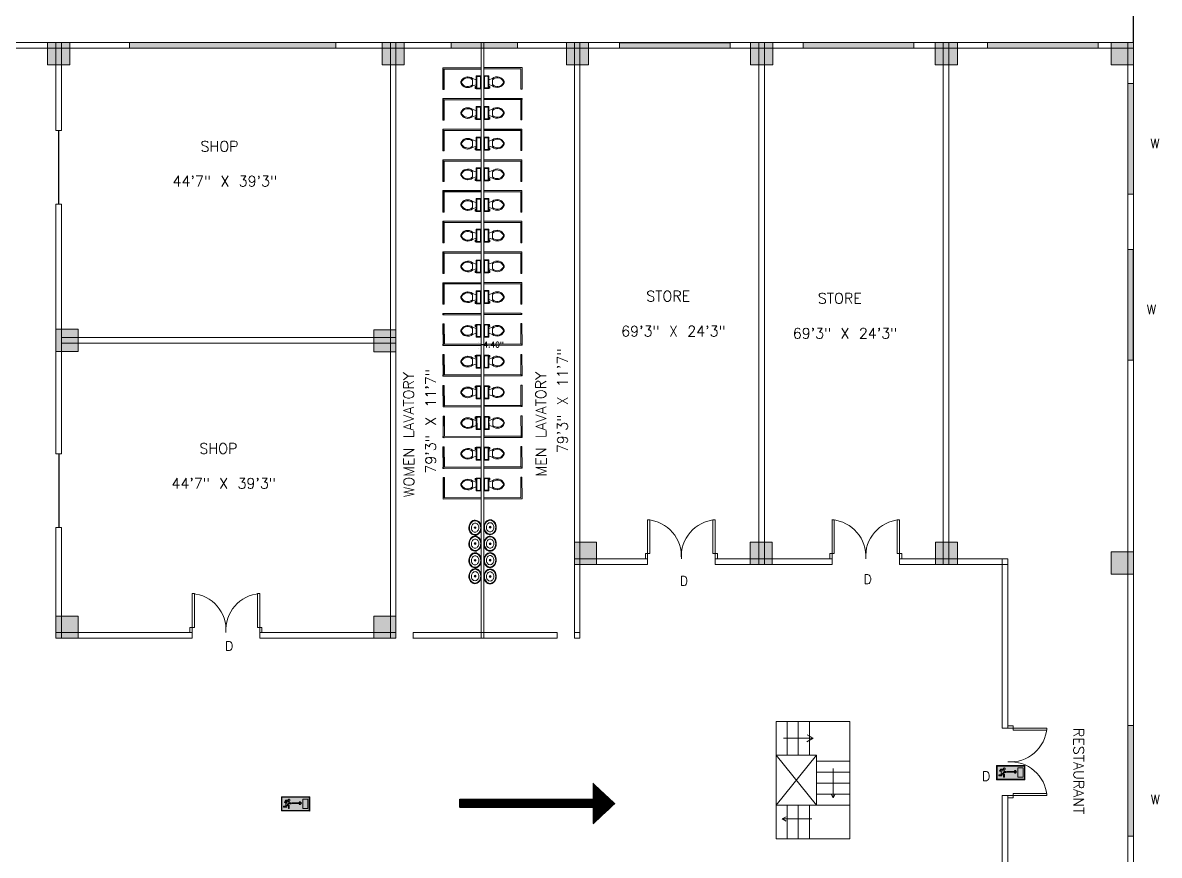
# Model space of a CAD drawing. Header units: inches. Extents: x 2447 to 25919, y 392 to 5548495.
# Drawn here: x 11091 to 12941, y 1731 to 3086 of the extents above; entities that cross this region are included whole.
import ezdxf

# ---------------------------------------------------------------- set-up
doc = ezdxf.new("R2010")
doc.units = ezdxf.units.IN
doc.header["$LTSCALE"] = 0.019685
doc.header["$MEASUREMENT"] = 0
doc.layers.get('0').update_dxf_attribs({"lineweight": 18})
doc.layers.get('Defpoints').update_dxf_attribs({"color": 140, "lineweight": 18})
for name, color, linetype, lineweight in [('DOOR', 3, 'Continuous', 18), ('FIRE ESCAPE DOORS', 7, 'Continuous', 18), ('RESTROOM UTILITIES', 7, 'Continuous', 18), ('WALLS', 7, 'Continuous', 18), ('WINDOWS', 7, 'Continuous', 18)]:
    doc.layers.add(name, color=color, linetype=linetype, lineweight=lineweight)
doc.styles.get("Standard").update_dxf_attribs({"font": 'txt.shx', "height": 15})
doc.dimstyles.get("Standard").update_dxf_attribs({"dimtxt": 16.8, "dimasz": 0.007087, "dimexe": 0.007087, "dimexo": 0.002461, "dimgap": 0.003543, "dimtad": 0, "dimtih": 1, "dimtoh": 1, "dimzin": 0, "dimdsep": 46, "dimlunit": 3, "dimtxsty": 'Standard', "dimcen": 0.003543, "dimadec": 0, "dimazin": 0, "dimtfac": 1, "dimtofl": 0, "dimtmove": 0, "dimatfit": 3, "dimfxl": 0.03937, "dimtolj": 1, "dimtzin": 0, "dimarcsym": 0})

# ---------------------------------------------------------------- blocks, each defined once
blk = doc.blocks.new('WINDOWS')
at = {"layer": 'WINDOWS'}
h = blk.add_hatch(color=4, dxfattribs=at)
h.dxf.hatch_style = 1
h.paths.add_polyline_path([(9, 90), (0, 90), (0, -90), (9, -90)])
blk.add_lwpolyline([(0, -90), (9, -90), (9, 90), (0, 90)], close=True, dxfattribs=at)
blk = doc.blocks.new('double doors')
at = {"layer": 'DOOR'}
for points in [[(-54.9, 8.6), (-51.3, 8.6), (-51.3, 63.6), (-54.9, 63.6)], [(54.9, 8.6), (51.3, 8.6), (51.3, 63.6), (54.9, 63.6)], [(-54.9, 8.6), (-58.6, 8.6), (-58.6, 0), (-54.9, 0)], [(54.9, 8.6), (58.6, 8.6), (58.6, 0), (54.9, 0)]]:
    blk.add_lwpolyline(points, close=True, dxfattribs=at)
for centre, start, end in [((-59.3, 4.3), 355.8288, 85.8288), ((59.3, 4.3), 94.1712, 184.1712)]:
    blk.add_arc(centre, 59.4, start, end, dxfattribs=at)
blk = doc.blocks.new('fire escape man')
h = blk.add_hatch(color=84)
h.paths.add_polyline_path([(22.2, 10.7), (-22.2, 10.7), (-22.2, -10.7), (22.2, -10.7)])
h.paths.add_polyline_path([(-6.1, -0.8), (-7.5, -0.8), (-9.4, 1.2), (-7.5, 3.2), (-6.1, 3.2), (-7.5, 1.7), (5.8, 1.7), (5.8, 0.7), (-7.5, 0.7)], flags=16)
h.paths.add_polyline_path([(-11.6, -7.3), (-20.1, -7.3), (-20.1, 8), (-11.6, 8)], flags=16)
h.paths.add_polyline_path([(7.4, 0.3), (7.4, 1.8), (10.5, 1.8), (10.5, 4), (10.7, 4), (10.9, 4), (11.2, 4), (11.6, 4.1), (11.8, 4.2), (12.1, 4.5), (12.3, 4.7), (12.4, 5), (12.5, 5.3), (12.5, 5.6), (12.5, 5.7), (12.5, 5.8), (16.2, 5.8), (18.2, 2.3), (17, 1.6), (15.5, 4.3), (13.4, 4.3), (15.9, -0.1), (15.9, -3.6), (19.7, -3.6), (19.7, -5.1), (14.4, -5.1), (14.4, -1.7), (11.7, -3.2), (11.7, -7.5), (10.4, -7.5), (10.4, -2.4), (13, -0.8), (11.7, 1.5), (11.7, 0.3)], flags=16)
h.paths.add_polyline_path([(9.3, 5.2), (9.2, 5.5), (9.1, 5.8), (9.1, 6.1), (9.1, 6.4), (9.2, 6.7), (9.3, 7), (9.5, 7.2), (9.7, 7.4), (10, 7.5), (10.3, 7.6), (10.6, 7.7), (10.9, 7.6), (11.2, 7.5), (11.4, 7.4), (11.6, 7.2), (11.8, 7), (12, 6.7), (12.1, 6.4), (12.1, 6.1), (12.1, 5.8), (12, 5.5), (11.8, 5.2), (11.6, 5), (11.4, 4.8), (11.2, 4.7), (10.9, 4.5), (10.6, 4.5), (10.3, 4.5), (10, 4.7), (9.7, 4.8), (9.5, 5)], flags=16)
h = blk.add_hatch(color=7)
h.dxf.hatch_style = 1
h.paths.add_polyline_path([(-11.6, 8), (-20.1, 8), (-20.1, -7.3), (-11.6, -7.3)])
h.paths.add_polyline_path([(5.8, 1.7), (-7.5, 1.7), (-6.1, 3.2), (-7.5, 3.2), (-9.4, 1.2), (-7.5, -0.8), (-6.1, -0.8), (-7.5, 0.7), (5.8, 0.7)])
h.paths.add_polyline_path([(13.4, 4.3), (15.5, 4.3), (17, 1.6), (18.2, 2.3), (16.2, 5.8), (12.5, 5.8), (12.5, 5.7), (12.5, 5.6), (12.5, 5.3), (12.4, 5), (12.3, 4.7), (12.1, 4.5), (11.8, 4.2), (11.6, 4.1), (11.2, 4), (10.9, 4), (10.7, 4), (10.5, 4), (10.5, 1.8), (7.4, 1.8), (7.4, 0.3), (11.7, 0.3), (11.7, 1.5), (13, -0.8), (10.4, -2.4), (10.4, -7.5), (11.7, -7.5), (11.7, -3.2), (14.4, -1.7), (14.4, -5.1), (19.7, -5.1), (19.7, -3.6), (15.9, -3.6), (15.9, -0.1)])
h.paths.add_polyline_path([(12, 5.5), (12.1, 5.8), (12.1, 6.1), (12.1, 6.4), (12, 6.7), (11.8, 7), (11.6, 7.2), (11.4, 7.4), (11.2, 7.5), (10.9, 7.6), (10.6, 7.7), (10.3, 7.6), (10, 7.5), (9.7, 7.4), (9.5, 7.2), (9.3, 7), (9.2, 6.7), (9.1, 6.4), (9.1, 6.1), (9.1, 5.8), (9.2, 5.5), (9.3, 5.2), (9.5, 5), (9.7, 4.8), (10, 4.7), (10.3, 4.5), (10.6, 4.5), (10.9, 4.5), (11.2, 4.7), (11.4, 4.8), (11.6, 5), (11.8, 5.2)])
blk.add_lwpolyline([(-23.1, 11.6), (23.1, 11.6), (23.1, -11.6), (-23.1, -11.6)], close=True)
at = {"color": 18, "true_color": 0x000000}
for points in [[(-23.1, 11.6), (23.1, 11.6), (23.1, -11.6), (-23.1, -11.6)], [(-22.2, 10.7), (22.2, 10.7), (22.2, -10.7), (-22.2, -10.7)], [(-20.1, 8), (-11.6, 8), (-11.6, -7.3), (-20.1, -7.3)], [(-7.5, 1.7), (-6.1, 3.2), (-7.5, 3.2), (-9.4, 1.2), (-7.5, -0.8), (-6.1, -0.8), (-7.5, 0.7), (5.8, 0.7), (5.8, 1.7), (-7.5, 1.7)], [(19.7, -3.6), (15.9, -3.6), (15.9, -0.1), (13.4, 4.3), (15.5, 4.3), (17, 1.6), (18.2, 2.3), (16.2, 5.8), (12.5, 5.8), (12.5, 5.8), (12.5, 5.7), (12.5, 5.6), (12.5, 5.3), (12.4, 5), (12.3, 4.7), (12.1, 4.5), (11.8, 4.2), (11.6, 4.1), (11.2, 4), (10.9, 4), (10.7, 4), (10.5, 4), (10.5, 1.8), (7.4, 1.8), (7.4, 0.3), (11.7, 0.3), (11.7, 1.5), (13, -0.8), (10.4, -2.4), (10.4, -7.5), (11.7, -7.5), (11.7, -3.2), (14.4, -1.7), (14.4, -5.1), (19.7, -5.1), (19.7, -3.6)], [(10.6, 7.7), (10.3, 7.6), (10, 7.5), (9.7, 7.4), (9.5, 7.2), (9.3, 7), (9.2, 6.7), (9.1, 6.4), (9.1, 6.1), (9.1, 5.8), (9.2, 5.5), (9.3, 5.2), (9.5, 5), (9.7, 4.8), (10, 4.7), (10.3, 4.5), (10.6, 4.5), (10.9, 4.5), (11.2, 4.7), (11.4, 4.8), (11.6, 5), (11.8, 5.2), (12, 5.5), (12.1, 5.8), (12.1, 6.1), (12.1, 6.4), (12, 6.7), (11.8, 7), (11.6, 7.2), (11.4, 7.4), (11.2, 7.5), (10.9, 7.6), (10.6, 7.7)]]:
    blk.add_lwpolyline(points, close=True, dxfattribs=at)
at = {"color": 84, "lineweight": 0}
blk.add_lwpolyline([(22.2, 10.7), (-22.2, 10.7), (-22.2, -10.7), (22.2, -10.7), (22.2, 10.7)], close=True, dxfattribs=at)
blk = doc.blocks.new('Toilet - top')
for p, q in [((-10, -8.5), (-8, -8.5)), ((-10, -9.5), (-10, -8.5)), ((-7, -9.5), (-10, -9.5)), ((-8, -8.5), (-8, -8)), ((-7, -8), (-7, -9.5)), ((-4, -8), (-6, -14)), ((4, -14), (-4, -14)), ((4, -8), (6, -14)), ((9.5, -6), (9.5, -2))]:
    blk.add_line(p, q)
blk.add_lwpolyline([(10.5, -8), (10.5, 0), (-10.5, 0), (-10.5, -8)], close=True)
for points in [[(-9.5, -2), (-9.5, -6)], [(8.5, -1), (-8.5, -1)], [(-8.5, -7), (8.5, -7)]]:
    blk.add_lwpolyline(points)
for centre, radius, start, end in [((-8.6, -1.9), 0.884, 81.8699, 188.1301), ((-8.6, -6.1), 0.884, 171.8699, 278.1301), ((3.5, -21.6), 12.2, 141.4691, 247.9714), ((4.2, -21.8), 11.3, 136.3677, 238.9468), ((-3.5, -21.6), 12.2, 292.0284, 38.5307), ((-4.2, -21.8), 11.3, 301.053, 43.6321), ((8.6, -1.9), 0.884, 351.8699, 98.1301), ((8.6, -6.1), 0.884, 261.8699, 8.1301), ((0, -27.9), 4, 245.7318, 294.2682), ((0, -29), 4, 254.8605, 285.1395)]:
    blk.add_arc(centre, radius, start, end)
blk = doc.blocks.new('TOILET UTILITIES')
at = {"layer": 'RESTROOM UTILITIES'}
for p, q in [((-38.1, 22.7), (23.9, 22.7)), ((-38.1, 20.7), (-38.1, -27.3)), ((21.9, 20.7), (-38.1, 20.7)), ((-38.1, 20.7), (21.9, 20.7)), ((21.9, 20.7), (21.9, -12.4)), ((23.9, 22.7), (23.9, -12.4)), ((21.9, -12.4), (23.9, -12.4)), ((-38.1, -27.3), (21.9, -27.3)), ((-38.1, -29.3), (23.9, -29.3)), ((21.9, -27.4), (23.9, -27.4)), ((23.9, -27.4), (23.9, -29.3))]:
    blk.add_line(p, q, dxfattribs=at)
at = {"layer": 'RESTROOM UTILITIES', "rotation": 90}
blk.add_blockref('Toilet - top', (-38.1, -0.9), dxfattribs=at)
blk = doc.blocks.new('Sink - Oval top')
for p, q in [((-1, 0), (1, 0)), ((0, 1), (0, -1))]:
    blk.add_line(p, q)
at = {"linetype": 'Continuous'}
for points in [[(-12.2, 0.4, 0.117634), (-11.5, -3.4, 0.104469), (-8.9, -6.8, 0.090016), (-5.1, -9.1, 0.08192), (-0.3, -10, 0.08192), (4.5, -9.4, 0.090016), (8.4, -7.4, 0.104469), (11.2, -4.1, 0.117634), (12.2, -0.4, 0.117634), (11.5, 3.4, 0.104469), (8.9, 6.8, 0.090016), (5.1, 9.1, 0.08192), (0.3, 10, 0.08192), (-4.5, 9.4, 0.090016), (-8.4, 7.4, 0.104469), (-11.2, 4.1, 0.117634)], [(-11.3, 0.2, 0.118622), (-10.5, -3.3, 0.104678), (-8.1, -6.4, 0.089562), (-4.5, -8.4, 0.081185), (-0.1, -9.2, 0.081185), (4.3, -8.5, 0.089562), (7.9, -6.6, 0.104678), (10.4, -3.5, 0.118622), (11.3, -0.2, 0.118622), (10.5, 3.3, 0.104678), (8.1, 6.4, 0.089562), (4.5, 8.4, 0.081185), (0.1, 9.2, 0.081185), (-4.3, 8.5, 0.089562), (-7.9, 6.6, 0.104678), (-10.4, 3.5, 0.118622)], [(-7.4, 0.1, 0.118283), (-6.9, -2.2, 0.104607), (-5.3, -4.2, 0.089718), (-3, -5.5, 0.081436), (-0.1, -6, 0.081436), (2.8, -5.6, 0.089718), (5.2, -4.3, 0.104607), (6.9, -2.3, 0.118283), (7.4, -0.1, 0.118283), (6.9, 2.2, 0.104607), (5.3, 4.2, 0.089718), (3, 5.5, 0.081436), (0.1, 6, 0.081436), (-2.8, 5.6, 0.089718), (-5.2, 4.3, 0.104607), (-6.9, 2.3, 0.118283)]]:
    blk.add_lwpolyline(points, format="xyb", close=True, dxfattribs=at)
for radius in [1.5, 1]:
    blk.add_circle((0, 0), radius)
blk = doc.blocks.new('*D191')
at = {"layer": 'Defpoints', "color": 0, "transparency": 16777216}
for p in [(11837.1, 2562), (11841.5, 2562), (11841.5, 2561.8)]:
    blk.add_point(p, dxfattribs=at)
at = {"layer": 'WALLS', "color": 0, "lineweight": -2, "transparency": 16777216}
for p, q in [((11837.1, 2562), (11837.1, 2561.8)), ((11837.1, 2561.8), (11841.5, 2561.8)), ((11841.5, 2562), (11841.5, 2561.8)), ((11841.5, 2561.8), (11841.5, 2561.8))]:
    blk.add_line(p, q, dxfattribs=at)
at = {"layer": 'WALLS', "color": 0, "transparency": 16777216}
for points in [[(11837.1, 2561.8), (11837.1, 2561.8), (11837.1, 2561.8)], [(11841.5, 2561.8), (11841.5, 2561.8), (11841.5, 2561.8)]]:
    blk.add_solid(points, dxfattribs=at)
at = {"layer": 'WALLS', "color": 0, "transparency": 16777216, "insert": (11857.2, 2561.8), "char_height": 9, "attachment_point": 5}
blk.add_mtext('\\A1;4.40"', dxfattribs=at)
blk = doc.blocks.new('column')
at = {"layer": 'FIRE ESCAPE DOORS'}
h = blk.add_hatch(color=2, dxfattribs=at)
h.dxf.hatch_style = 1
h.paths.add_polyline_path([(3085.8, 2952.4), (3049.8, 2952.4), (3049.8, 2916.4), (3085.8, 2916.4)])
blk.add_lwpolyline([(3049.8, 2916.4), (3085.8, 2916.4), (3085.8, 2952.4), (3049.8, 2952.4)], close=True, dxfattribs=at)
blk = doc.blocks.new('COLUMNS')
at = {"layer": 'FIRE ESCAPE DOORS'}
blk.add_blockref('column', (-3067.8, -2934.4), dxfattribs=at)
blk = doc.blocks.new('*D196')
at = {"layer": 'Defpoints', "color": 0, "transparency": 16777216}
for p in [(12898.4, 3189.9), (9298.4, 3053.1), (12898.4, 3053.1)]:
    blk.add_point(p, dxfattribs=at)
at = {"layer": 'WALLS', "color": 0, "lineweight": -2, "transparency": 16777216}
for p, q in [((9298.4, 3053.1), (9298.4, 3189.9)), ((9298.4, 3189.9), (11085.7, 3189.9)), ((12898.4, 3189.9), (11111.2, 3189.9)), ((12898.4, 3053.1), (12898.4, 3189.9))]:
    blk.add_line(p, q, dxfattribs=at)
at = {"layer": 'WALLS', "color": 0, "transparency": 16777216}
for points in [[(9298.4, 3189.9), (9298.4, 3189.9), (9298.4, 3189.9)], [(12898.4, 3189.9), (12898.4, 3189.9), (12898.4, 3189.9)]]:
    blk.add_solid(points, dxfattribs=at)
at = {"layer": 'WALLS', "color": 0, "transparency": 16777216, "insert": (11098.4, 3189.9), "char_height": 9, "attachment_point": 5}
blk.add_mtext("\\A1;300'", dxfattribs=at)
blk = doc.blocks.new('WINDOWS W1')
h = blk.add_hatch(color=4)
h.dxf.hatch_style = 1
h.paths.add_polyline_path([(336, 9), (0, 9), (0, 0), (336, 0)])
blk.add_lwpolyline([(0, 0), (336, 0), (336, 9), (0, 9)], close=True)
blk = doc.blocks.new('VENTILATOR')
at = {"true_color": 0xf8991e}
h = blk.add_hatch(color=30, dxfattribs=at)
h.dxf.hatch_style = 1
h.paths.add_polyline_path([(108, 9), (0, 9), (0, 0), (108, 0)])
blk.add_lwpolyline([(0, 9), (108, 9), (108, 0), (0, 0)], close=True)

msp = doc.modelspace()

# ---------------------------------------------------------------- hatches: boundary and pattern name
at = {"layer": 'WALLS'}
h = msp.add_hatch(dxfattribs=at)
h.set_pattern_fill('ANSI32', color=3)
h.set_pattern_definition([(45, (7709.94867, -19.83836), (-0.265165043, 0.265165043), []), (45, (7710.12545, -19.83836), (-0.265165043, 0.265165043), [])])
h.paths.add_polyline_path([(12019.428, 1821.875), (11801.6, 1821.875), (11801.6, 1808.564), (12019.428, 1808.564)])
h.paths.add_polyline_path([(12019.428, 1848.232), (12019.428, 1821.875), (12019.428, 1808.564), (12019.428, 1782.207), (12054.83, 1815.219)])

# ---------------------------------------------------------------- linework, layer by layer
for p, q in [((11118.719, 3053.139), (9298.419, 3053.139)), ((12898.419, 3053.139), (11118.719, 3053.139)), ((11145.219, 2910.159), (11145.219, 3053.139)), ((11154.219, 2910.159), (11154.219, 3053.139)), ((11689.419, 2084.139), (11689.419, 3053.139)), ((11698.419, 2084.139), (11698.419, 3053.139)), ((11837.219, 2084.139), (11837.219, 3053.139)), ((11841.619, 2084.139), (11841.619, 3053.139)), ((11988.904, 3053.139), (11988.904, 2084.139)), ((11997.904, 3053.139), (11997.904, 2084.139)), ((12288.904, 3053.139), (12288.904, 2204.139)), ((12297.904, 3053.139), (12297.904, 2204.139)), ((12588.904, 3053.139), (12588.904, 2204.139)), ((12597.904, 3053.139), (12597.904, 2204.139)), ((12889.419, 653.139), (12889.419, 3053.139)), ((12898.419, 653.139), (12898.419, 3053.139)), ((11119.703, 3044.139), (9298.419, 3044.139)), ((12898.419, 3044.139), (11118.719, 3044.139)), ((11698.419, 3044.139), (11118.719, 3044.139)), ((11119.703, 3044.139), (11118.719, 3044.139)), ((11154.219, 2910.159), (11145.219, 2910.159)), ((11145.219, 2384.113), (11145.219, 2790.055)), ((11154.219, 2790.055), (11145.219, 2790.055)), ((11154.219, 2384.113), (11154.219, 2790.055)), ((11698.419, 2573.139), (11154.219, 2573.139)), ((11698.419, 2564.139), (11154.219, 2564.139)), ((11832.774, 2564.767), (11832.774, 2564.767)), ((11832.842, 2555.301), (11832.842, 2555.301)), ((11832.959, 2564.768), (11832.959, 2564.768)), ((11833.027, 2555.302), (11833.027, 2555.302)), ((11154.219, 2384.113), (11145.219, 2384.113)), ((11145.219, 2084.139), (11145.219, 2264.269)), ((11154.219, 2264.269), (11145.219, 2264.269)), ((11154.219, 2084.139), (11154.219, 2264.269)), ((11988.904, 2213.139), (11997.904, 2213.139)), ((11988.904, 2204.139), (11997.904, 2204.139)), ((11997.904, 2213.139), (12107.958, 2213.139)), ((11997.904, 2204.139), (12107.958, 2204.139)), ((12107.958, 2213.139), (12107.958, 2204.139)), ((12162.881, 2213.139), (12162.935, 2213.139)), ((12217.858, 2213.139), (12297.904, 2213.139)), ((12217.858, 2213.139), (12217.858, 2204.139)), ((12217.858, 2204.139), (12297.904, 2204.139)), ((12297.904, 2213.139), (12408.012, 2213.139)), ((12297.904, 2204.139), (12408.012, 2204.139)), ((12408.012, 2213.139), (12408.012, 2204.139)), ((12462.935, 2213.139), (12462.989, 2213.139)), ((12517.911, 2213.139), (12597.904, 2213.139)), ((12517.911, 2213.139), (12517.911, 2204.139)), ((12517.911, 2204.139), (12597.904, 2204.139)), ((12597.904, 2213.139), (12694, 2213.139)), ((12597.904, 2204.139), (12694, 2204.139)), ((12685, 2213.139), (12685, 1937.803)), ((12694, 2213.139), (12694, 1937.803)), ((11366.87, 2093.139), (11145.219, 2093.139)), ((11366.87, 2093.139), (11366.87, 2084.139)), ((11698.419, 2093.139), (11476.769, 2093.139)), ((11476.769, 2093.139), (11476.769, 2084.139)), ((11726.428, 2093.139), (11898.611, 2093.139)), ((11726.428, 2093.139), (11726.428, 2084.139)), ((11898.611, 2093.139), (11960.899, 2093.139)), ((11960.899, 2093.139), (11960.899, 2084.139)), ((11988.904, 2093.139), (11997.904, 2093.139)), ((11366.87, 2084.139), (11145.219, 2084.139)), ((11698.419, 2084.139), (11476.769, 2084.139)), ((11725.859, 2084.139), (11898.611, 2084.139)), ((11725.859, 2084.139), (11725.859, 2084.071)), ((11898.611, 2084.139), (11960.899, 2084.139)), ((11988.904, 2084.139), (11997.904, 2084.139)), ((11988.904, 2084.139), (11997.904, 2084.139)), ((11988.904, 2084.139), (11997.904, 2084.139)), ((12888.904, 2084.139), (12889.419, 2084.139)), ((12317.2, 1948.539), (12317.2, 1757.738)), ((12437.2, 1948.539), (12317.2, 1948.539)), ((12335.2, 1948.539), (12335.2, 1893.939)), ((12353.2, 1948.539), (12353.2, 1893.939)), ((12353.2, 1948.539), (12353.2, 1893.939)), ((12371.2, 1948.539), (12371.2, 1893.939)), ((12437.2, 1948.539), (12437.2, 1757.738)), ((12377.2, 1921.239), (12367.579, 1926.793)), ((12694, 1937.803), (12685, 1937.803)), ((12329.2, 1921.239), (12377.2, 1921.239)), ((12377.2, 1921.239), (12367.175, 1915.451)), ((12437.2, 1884.238), (12382.6, 1884.238)), ((12409.9, 1872.238), (12409.9, 1824.238)), ((12437.2, 1866.238), (12382.6, 1866.238)), ((12437.2, 1848.238), (12382.6, 1848.238)), ((12437.2, 1830.238), (12382.6, 1830.238)), ((12409.9, 1824.238), (12406.4, 1830.301)), ((12409.9, 1824.238), (12413.4, 1830.301)), ((12685, 1827.904), (12685, 1493.139)), ((12694, 1827.904), (12685, 1827.904)), ((12694, 1827.904), (12694, 1493.139)), ((12437.2, 1812.238), (12317.2, 1812.238)), ((12335.2, 1812.338), (12335.2, 1757.738)), ((12353.2, 1812.338), (12353.2, 1757.738)), ((12371.2, 1812.338), (12371.2, 1757.738)), ((12685.042, 1812.338), (12685, 1812.338)), ((12327.089, 1789.898), (12333.151, 1793.398)), ((12375.089, 1789.898), (12327.089, 1789.898)), ((12327.089, 1789.898), (12333.151, 1786.398)), ((12437.2, 1757.738), (12317.2, 1757.738)), ((12685.042, 1757.738), (12685, 1757.738))]:
    msp.add_line(p, q, dxfattribs=at)
at = {"layer": 'WALLS', "color": 250, "lineweight": 25}
for p, q in [((11149.603, 2910.116), (11149.603, 2790.116)), ((11149.992, 2384.113), (11149.992, 2264.35))]:
    msp.add_line(p, q, dxfattribs=at)
at = {"layer": 'WALLS', "color": 1}
for p, q in [((12382.6, 1893.939), (12317.2, 1893.939)), ((12382.6, 1812.338), (12317.2, 1893.939)), ((12382.6, 1893.939), (12317.2, 1812.338)), ((12382.6, 1893.939), (12382.6, 1812.338)), ((12382.6, 1812.338), (12317.2, 1812.338))]:
    msp.add_line(p, q, dxfattribs=at)

# ---------------------------------------------------------------- block references
for name, p in [('WINDOWS W1', (11264.678, 3044.139)), ('VENTILATOR', (11788.208, 3044.139))]:
    msp.add_blockref(name, p)
at = {"layer": 'WALLS'}
for name, p in [('COLUMNS', (11149.646, 3035.139)), ('COLUMNS', (11693.946, 3035.139)), ('COLUMNS', (11994.02, 3035.139)), ('COLUMNS', (12293.551, 3035.139)), ('COLUMNS', (12594.063, 3035.139)), ('COLUMNS', (12880.419, 3035.139)), ('TOILET UTILITIES', (11879.679, 2989.738)), ('WINDOWS', (12889.419, 2896.525)), ('TOILET UTILITIES', (11879.653, 2939.712)), ('TOILET UTILITIES', (11879.6, 2889.831)), ('TOILET UTILITIES', (11879.609, 2839.764)), ('TOILET UTILITIES', (11879.635, 2789.91)), ('TOILET UTILITIES', (11879.614, 2739.993)), ('TOILET UTILITIES', (11879.614, 2689.993)), ('WINDOWS', (12889.297, 2626.512)), ('TOILET UTILITIES', (11879.614, 2639.993)), ('COLUMNS', (11163.219, 2568.748)), ('COLUMNS', (11680.419, 2567.845)), ('double doors', (12162.908, 2213.139)), ('double doors', (12462.962, 2213.139)), ('COLUMNS', (12006.904, 2222.139)), ('COLUMNS', (12292.592, 2222.139)), ('COLUMNS', (12594.146, 2222.139)), ('COLUMNS', (12880.419, 2206.436)), ('double doors', (11421.819, 2093.139)), ('COLUMNS', (11163.219, 2102.139)), ('COLUMNS', (11680.397, 2102.139)), ('WINDOWS', (12889.419, 1851.751))]:
    msp.add_blockref(name, p, dxfattribs=at)
for name, p, rotation in [('WINDOWS', (12152.08, 3044.054), 90), ('WINDOWS', (12450.92, 3053.139), 270), ('WINDOWS', (12750.927, 3044.139), 90), ('TOILET UTILITIES', (11798.891, 2583.184), 180.2059967433288), ('TOILET UTILITIES', (11799.076, 2583.185), 180.2059967433288), ('TOILET UTILITIES', (11798.884, 2533.126), 180.2059967433288), ('TOILET UTILITIES', (11799.069, 2533.127), 180.2059967433288), ('TOILET UTILITIES', (11798.895, 2483.126), 180.2059967433288), ('TOILET UTILITIES', (11799.08, 2483.127), 180.2059967433288), ('TOILET UTILITIES', (11799.031, 2433.126), 180.2059967433288), ('TOILET UTILITIES', (11799.216, 2433.127), 180.2059967433288), ('TOILET UTILITIES', (11798.931, 2383.125), 180.2059967433288), ('TOILET UTILITIES', (11799.116, 2383.126), 180.2059967433288), ('TOILET UTILITIES', (11798.985, 2333.125), 180.2059967433288), ('TOILET UTILITIES', (11799.17, 2333.126), 180.2059967433288), ('Sink - Oval top', (11827.203, 2263.926), 90), ('Sink - Oval top', (11851.643, 2264.611), 90), ('Sink - Oval top', (11827.203, 2237.997), 90), ('Sink - Oval top', (11851.643, 2237.804), 90), ('Sink - Oval top', (11827.203, 2210.778), 90), ('Sink - Oval top', (11851.601, 2211.098), 90), ('Sink - Oval top', (11827.196, 2184.966), 90), ('Sink - Oval top', (11851.635, 2184.498), 90), ('double doors', (12694, 1882.854), 270)]:
    msp.add_blockref(name, p, dxfattribs=dict(at, rotation=rotation))
at = {"layer": 'WALLS', "xscale": -1}
for name, p, rotation in [('TOILET UTILITIES', (11798.811, 2989.522), 0.002420321216245469), ('TOILET UTILITIES', (11798.996, 2989.523), 0.002420321216245469), ('TOILET UTILITIES', (11798.839, 2939.496), 0.002420321216245469), ('TOILET UTILITIES', (11799.024, 2939.496), 0.002420321216245469), ('TOILET UTILITIES', (11798.894, 2889.615), 0.002420321216245469), ('TOILET UTILITIES', (11799.079, 2889.616), 0.002420321216245469), ('TOILET UTILITIES', (11798.888, 2839.548), 0.002420321216245469), ('TOILET UTILITIES', (11799.073, 2839.549), 0.002420321216245469), ('TOILET UTILITIES', (11798.864, 2789.694), 0.002420321216245469), ('TOILET UTILITIES', (11799.049, 2789.695), 0.002420321216245469), ('TOILET UTILITIES', (11798.887, 2739.777), 0.002420321216245469), ('TOILET UTILITIES', (11799.072, 2739.777), 0.002420321216245469), ('TOILET UTILITIES', (11798.889, 2689.777), 0.002420321216245469), ('TOILET UTILITIES', (11799.074, 2689.777), 0.002420321216245469), ('TOILET UTILITIES', (11798.891, 2639.777), 0.002420321216245469), ('TOILET UTILITIES', (11799.076, 2639.777), 0.002420321216245469), ('TOILET UTILITIES', (11879.589, 2583.456), 180.2059967433289), ('TOILET UTILITIES', (11879.642, 2533.456), 180.2059967433289), ('TOILET UTILITIES', (11879.829, 2483.443), 180.2059967433289), ('TOILET UTILITIES', (11880.001, 2433.447), 180.2059967433289), ('TOILET UTILITIES', (11879.595, 2383.598), 180.2059967433289), ('TOILET UTILITIES', (11879.684, 2333.435), 180.2059967433289), ('fire escape man', (11535.113, 1814.389), 359.7443419919365)]:
    msp.add_blockref(name, p, dxfattribs=dict(at, rotation=rotation))
msp.add_blockref('fire escape man', (12698.907, 1865.336), dxfattribs=at)

# ---------------------------------------------------------------- texts
at = {"char_height": 15, "attachment_point": 1}
for s, width, insert in [('W', 51.73891, (12925.899, 2896.525)), ('W', 51.73891, (12919.984, 2626.512)), ('D', 66.5046, (12160.477, 2184.861)), ('D', 66.5046, (12459.369, 2187.591)), ('D', 66.5046, (11420.33, 2078.919)), ('D', 66.5046, (12652.109, 1867.099)), ('W', 51.73891, (12926.38, 1829.272))]:
    msp.add_mtext_dynamic_manual_height_columns(s, width=width, gutter_width=75, heights=[0], dxfattribs=dict(at, insert=insert))
at = {"layer": 'WALLS', "char_height": 17, "attachment_point": 1}
for s, width, heights, insert in [('      SHOP\\P\\P   44\'7" X 39\'3"', 304.30646, [0], (11289.534, 2892.988)), ('STORE', 121.86116, [21.909], (12105.861, 2649.128)), ('STORE', 121.86116, [21.909], (12385.082, 2645.639)), ('69\'3" X 24\'3"', 234.16481, [0], (12064.947, 2592.136)), ('69\'3" X 24\'3"', 234.16481, [0], (12344.169, 2588.646)), ('   SHOP\\P\\P44\'7" X 39\'3"', 358.90446, [0], (11333.099, 2401.174))]:
    msp.add_mtext_dynamic_manual_height_columns(s, width=width, gutter_width=85, heights=heights, dxfattribs=dict(at, insert=insert))
for s, width, insert, rotation in [('79\'3" X 11\'7"', 199.37927, (11960.965, 2385.188), 90), ('WOMEN LAVATORY', 251.58995, (11711.171, 2313.121), 90.205997), ('79\'3" X 11\'7"', 199.37927, (11746.414, 2351.832), 90), ('79\'3" X 11\'7"', 199.37927, (11746.599, 2351.833), 90), ('  MEN LAVATORY', 251.58995, (11926.385, 2316.753), 90.205997), ('RESTAURANT', 319.34939, (12818.028, 1938.168), 270)]:
    msp.add_mtext_dynamic_manual_height_columns(s, width=width, gutter_width=85, heights=[0], dxfattribs=dict(at, insert=insert, rotation=rotation))

# ---------------------------------------------------------------- dimensions: what is measured, and where the dimension line sits
at = {"layer": 'WALLS'}
dim = msp.add_linear_dim(base=(12898.419, 3189.93), p1=(9298.419, 3053.139), p2=(12898.419, 3053.139), dimstyle='Standard', dxfattribs=at)
dim.commit()
dim.dimension.update_dxf_attribs({"geometry": '*D196', "text_midpoint": (11098.419, 3189.93), "dimtype": 160})
dim = msp.add_linear_dim(base=(11841.467, 2561.786), p1=(11837.067, 2562.011), p2=(11841.467, 2562.011), dimstyle='Standard', dxfattribs=at)
dim.commit()
dim.dimension.update_dxf_attribs({"geometry": '*D191', "text_midpoint": (11857.228, 2561.786)})

doc.saveas('drawing.dxf')
